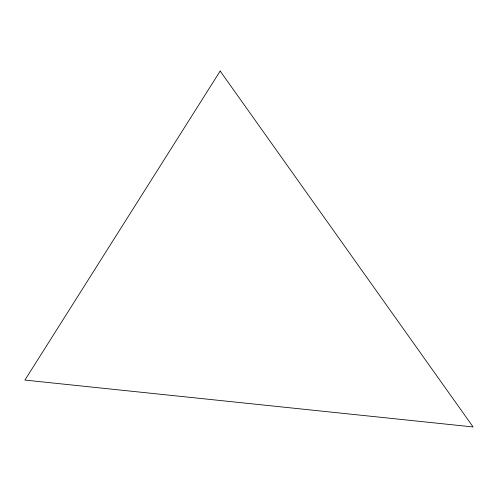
<?xml version="1.0" encoding="UTF-8"?>
<svg xmlns="http://www.w3.org/2000/svg" width="498" height="498" viewBox="0 0 498 498"><rect width="100%" height="100%" fill="white"/><g stroke="black" fill="none" stroke-linecap="round" stroke-linejoin="round"><path stroke-width="0.75" d="M220.178 71.046L24.9 380.086L473.1 426.954L220.178 71.046"/></g></svg>
